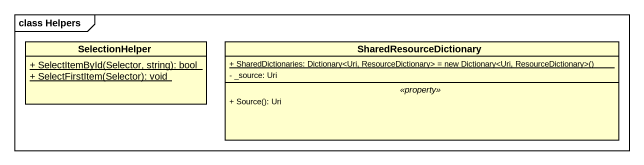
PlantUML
@startuml
mainframe class Helpers
hide circle
hide empty members
skinparam classAttributeIconSize 0
class SelectionHelper {
  {static} + SelectItemById(Selector, string): bool
  {static} + SelectFirstItem(Selector): void
}
class SharedResourceDictionary {
  {static} {field} + SharedDictionaries: Dictionary<Uri, ResourceDictionary> = new Dictionary<Uri, ResourceDictionary>()
  - _source: Uri
  .. <<property>> ..
  + Source(): Uri
}
@enduml
